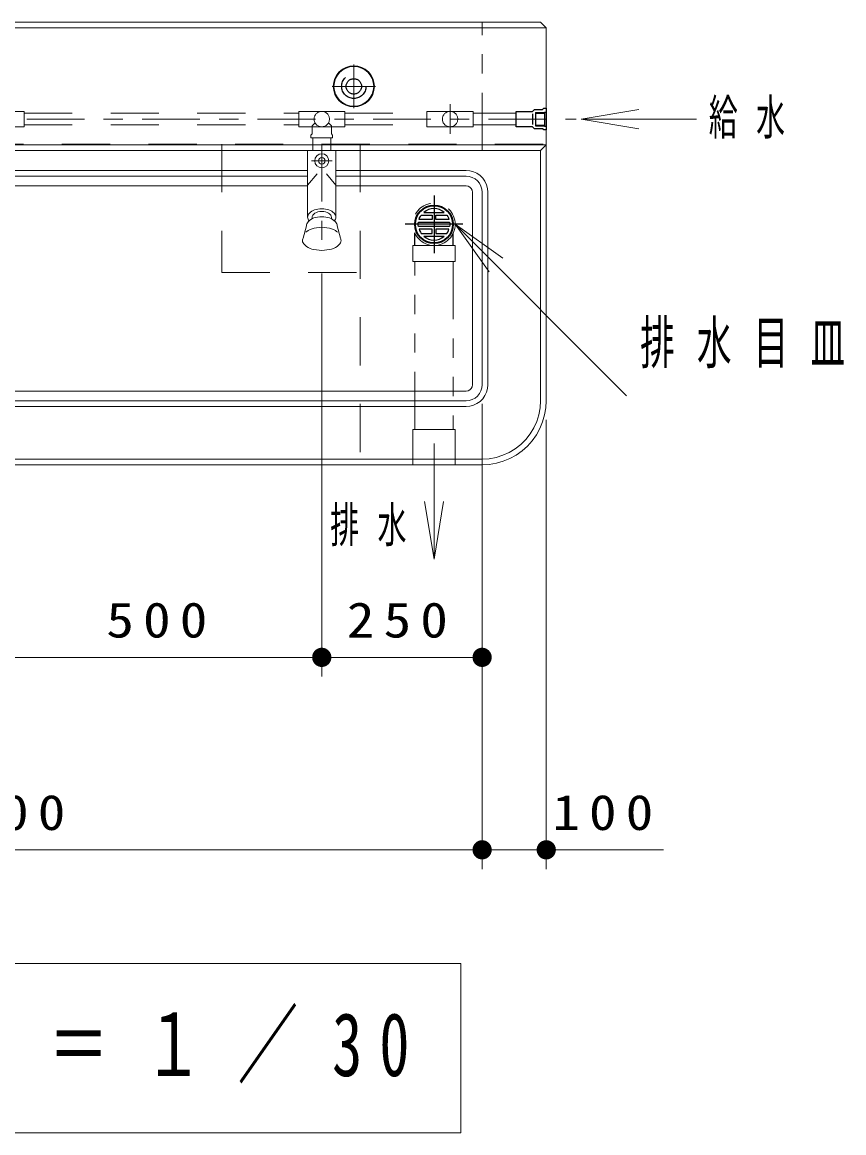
# Model space of a CAD drawing. Units: millimetres on the paper, scale 1:30. Extents: x -385 to 0, y 0 to 267.
# Drawn here: x -298.1 to -255.4, y 175.1 to 232.8 of the extents above; entities that cross this region are included whole.
import ezdxf

# ---------------------------------------------------------------- set-up
doc = ezdxf.new("R2010")
doc.units = ezdxf.units.MM
for name, pattern in [('USER1', [4.5, 2.5, -2]), ('USER2', [6, 3, -1, 1, -1]), ('USER3', [8, 3, -1, 1, -1, 1, -1]), ('USER4', [8, 5, -3])]:
    doc.linetypes.add(name, pattern=pattern)
doc.layers.add('LY_1', color=7, linetype='Continuous', lineweight=13)
doc.styles.add('ＭＳ ゴシック', font='')
doc.styles.get('ＭＳ ゴシック').set_extended_font_data('MS Gothic')

# ---------------------------------------------------------------- blocks, each defined once
blk = doc.blocks.new('open_arrow')
at = {"color": 0, "linetype": 'Continuous', "lineweight": -2}
blk.add_lwpolyline([(7.5, 1.25), (0, 0), (7.5, -1.25)], dxfattribs=at)
blk = doc.blocks.new('filled_dot')
at = {"color": 0, "linetype": 'Continuous', "lineweight": -2, "const_width": 1.25}
blk.add_lwpolyline([(-0.625, 0, 1), (0.625, 0, 1)], format="xyb", close=True, dxfattribs=at)

msp = doc.modelspace()

# ---------------------------------------------------------------- linework, layer by layer
at = {"layer": 'LY_1', "color": 253}
for p, q in [((-327.527, 232.542), (-270.861, 232.542)), ((-327.527, 226.476), (-270.861, 226.476)), ((-298.461, 225.142), (-283.261, 225.142)), ((-282.767, 224.962), (-283.261, 224.376)), ((-281.794, 224.376), (-282.287, 224.962))]:
    msp.add_line(p, q, dxfattribs=at)
at = {"layer": 'LY_1', "color": 253, "linetype": 'USER3'}
msp.add_line((-274.194, 226.176), (-274.194, 232.842), dxfattribs=at)
at = {"layer": 'LY_1', "color": 253, "linetype": 'USER2'}
for p, q in [((-280.861, 228.376), (-280.861, 230.642)), ((-281.994, 229.509), (-279.727, 229.509)), ((-282.527, 226.53), (-282.527, 220.783)), ((-283.061, 225.642), (-281.994, 225.642))]:
    msp.add_line(p, q, dxfattribs=at)
at = {"layer": 'LY_1', "color": 4, "linetype": 'USER2'}
msp.add_line((-275.861, 227.034), (-275.861, 228.584), dxfattribs=at)
at = {"layer": 'LY_1', "color": 4, "linetype": 'USER1'}
for p, q in [((-297.994, 228.109), (-283.727, 228.109)), ((-281.327, 228.109), (-277.061, 228.109)), ((-272.427, 228.109), (-274.661, 228.109)), ((-297.994, 227.509), (-283.727, 227.509)), ((-283.027, 227.459), (-282.875, 227.611)), ((-283.027, 227.042), (-283.027, 227.459)), ((-282.027, 227.459), (-282.179, 227.611)), ((-282.027, 227.042), (-282.027, 227.459)), ((-281.327, 227.509), (-277.061, 227.509)), ((-274.661, 227.509), (-272.427, 227.509)), ((-283.094, 226.976), (-283.027, 227.042)), ((-283.094, 226.842), (-283.094, 226.976)), ((-281.961, 226.842), (-283.094, 226.842)), ((-282.027, 227.042), (-281.961, 226.976)), ((-281.961, 226.976), (-281.961, 226.842))]:
    msp.add_line(p, q, dxfattribs=at)
at = {"layer": 'LY_1', "color": 4, "linetype": 'USER3', "lineweight": 25}
msp.add_line((-271.561, 227.531), (-271.561, 228.087), dxfattribs=at)
at = {"layer": 'LY_1', "color": 4, "linetype": 'USER4', "lineweight": 25}
for p, q in [((-271.427, 228.158), (-271.427, 227.46)), ((-271.427, 228.158), (-270.961, 228.158)), ((-271.427, 228.12), (-270.961, 228.12)), ((-270.961, 228.176), (-270.861, 228.176)), ((-270.961, 228.176), (-270.961, 227.442)), ((-271.427, 227.499), (-270.961, 227.499)), ((-271.427, 227.46), (-270.961, 227.46)), ((-270.961, 227.442), (-270.861, 227.442))]:
    msp.add_line(p, q, dxfattribs=at)
at = {"layer": 'LY_1'}
for p, q in [((-269.049, 227.809), (-263.049, 227.809)), ((-298.461, 224.842), (-283.261, 224.842)), ((-298.461, 224.342), (-283.261, 224.342)), ((-275.594, 222.342), (-266.687, 213.435)), ((-282.527, 219.783), (-282.527, 198.842)), ((-274.194, 213.009), (-274.194, 198.842)), ((-270.861, 212.176), (-270.861, 188.842)), ((-276.694, 204.946), (-276.694, 210.946)), ((-282.527, 199.842), (-299.194, 199.842)), ((-274.194, 199.842), (-282.527, 199.842)), ((-274.194, 198.842), (-274.194, 188.842)), ((-274.194, 189.842), (-324.194, 189.842)), ((-264.771, 189.842), (-274.194, 189.842)), ((-275.294, 183.94), (-323.094, 183.94)), ((-275.294, 175.14), (-275.294, 183.94)), ((-323.094, 175.14), (-275.294, 175.14))]:
    msp.add_line(p, q, dxfattribs=at)
at = {"layer": 'LY_1', "linetype": 'USER1'}
msp.add_line((-327.527, 226.509), (-270.861, 226.509), dxfattribs=at)
at = {"layer": 'LY_1', "color": 253, "linetype": 'USER1'}
msp.add_line((-280.527, 226.509), (-280.527, 209.842), dxfattribs=at)
at = {"layer": 'LY_1', "color": 3, "linetype": 'USER2', "lineweight": 25}
for p, q in [((-276.694, 223.842), (-276.694, 220.842)), ((-275.194, 222.342), (-278.194, 222.342))]:
    msp.add_line(p, q, dxfattribs=at)
at = {"layer": 'LY_1', "color": 3, "lineweight": 25}
for p, q in [((-277.227, 222.961), (-276.161, 222.961)), ((-277.227, 221.724), (-276.161, 221.724))]:
    msp.add_line(p, q, dxfattribs=at)
at = {"layer": 'LY_1', "color": 3, "linetype": 'USER4', "lineweight": 25}
for p, q in [((-277.694, 221.242), (-277.694, 221.884)), ((-275.694, 221.242), (-275.694, 221.884))]:
    msp.add_line(p, q, dxfattribs=at)
at = {"layer": 'LY_1'}
for points in [[(-327.527, 226.476), (-327.527, 232.542), (-327.227, 232.842), (-271.161, 232.842), (-270.861, 232.542), (-270.861, 226.476), (-271.161, 226.176), (-327.227, 226.176)], [(-283.261, 226.176), (-283.261, 222.709), (-283.255, 222.655), (-283.239, 222.602), (-283.212, 222.554), (-283.201, 222.538), (-283.189, 222.523), (-283.235, 222.476), (-283.275, 222.425), (-283.303, 222.372), (-283.321, 222.315), (-283.327, 222.256), (-283.492, 221.63), (-283.511, 221.587), (-283.523, 221.542), (-283.527, 221.496), (-283.52, 221.434), (-283.499, 221.376), (-283.466, 221.324), (-283.398, 221.251), (-283.32, 221.189), (-283.234, 221.138), (-283.137, 221.093), (-283.035, 221.058), (-282.931, 221.031), (-282.798, 221.008), (-282.663, 220.994), (-282.527, 220.989), (-282.392, 220.994), (-282.257, 221.008), (-282.123, 221.031), (-282.019, 221.058), (-281.918, 221.093), (-281.82, 221.138), (-281.735, 221.189), (-281.657, 221.251), (-281.589, 221.324), (-281.555, 221.376), (-281.534, 221.434), (-281.527, 221.496), (-281.531, 221.542), (-281.543, 221.587), (-281.562, 221.63), (-281.727, 222.256), (-281.733, 222.315), (-281.751, 222.372), (-281.78, 222.425), (-281.82, 222.476), (-281.865, 222.523), (-281.853, 222.538), (-281.842, 222.554), (-281.816, 222.602), (-281.799, 222.655), (-281.794, 222.709), (-281.794, 226.176)]]:
    msp.add_lwpolyline(points, close=True, dxfattribs=at)
at = {"layer": 'LY_1', "color": 4, "linetype": 'USER1'}
for points in [[(-299.194, 228.209), (-297.994, 228.209), (-297.994, 227.409), (-299.194, 227.409)], [(-282.527, 228.209), (-283.727, 228.209), (-283.727, 227.409), (-282.527, 227.409)], [(-282.527, 228.209), (-281.327, 228.209), (-281.327, 227.409), (-282.527, 227.409)], [(-275.861, 228.209), (-277.061, 228.209), (-277.061, 227.409), (-275.861, 227.409)], [(-275.861, 228.209), (-274.661, 228.209), (-274.661, 227.409), (-275.861, 227.409)]]:
    msp.add_lwpolyline(points, dxfattribs=at)
at = {"layer": 'LY_1', "color": 4, "lineweight": 25}
msp.add_lwpolyline([(-272.427, 228.209), (-271.577, 228.209), (-271.477, 228.309), (-271.061, 228.309), (-270.994, 228.376), (-270.861, 228.376), (-270.861, 227.242), (-270.994, 227.242), (-271.061, 227.309), (-271.477, 227.309), (-271.577, 227.409), (-272.427, 227.409)], close=True, dxfattribs=at)
at = {"layer": 'LY_1', "color": 4, "linetype": 'USER2'}
msp.add_lwpolyline([(-315.861, 226.176), (-315.861, 227.809), (-269.309, 227.809)], dxfattribs=at)
at = {"layer": 'LY_1', "color": 4, "linetype": 'USER1'}
msp.add_lwpolyline([(-282.061, 226.842), (-282.994, 226.842), (-282.994, 226.176), (-282.061, 226.176)], close=True, dxfattribs=at)
at = {"layer": 'LY_1'}
for points in [[(-270.861, 226.509), (-270.861, 213.176), (-270.881, 212.803), (-270.944, 212.434), (-271.048, 212.075), (-271.191, 211.73), (-271.371, 211.402), (-271.588, 211.097), (-271.837, 210.819), (-272.116, 210.57), (-272.42, 210.353), (-272.748, 210.173), (-273.093, 210.03), (-273.452, 209.926), (-273.821, 209.863), (-274.194, 209.842), (-324.194, 209.842)], [(-281.794, 224.842), (-275.027, 224.842), (-274.865, 224.826), (-274.708, 224.779), (-274.564, 224.702), (-274.438, 224.598), (-274.334, 224.472), (-274.257, 224.328), (-274.21, 224.172), (-274.194, 224.009), (-274.194, 214.009), (-274.21, 213.847), (-274.257, 213.69), (-274.334, 213.546), (-274.438, 213.42), (-274.564, 213.316), (-274.708, 213.239), (-274.865, 213.192), (-275.027, 213.176), (-323.361, 213.176)], [(-281.794, 224.342), (-275.027, 224.342), (-274.924, 224.326), (-274.831, 224.279), (-274.758, 224.205), (-274.71, 224.112), (-274.694, 224.009), (-274.694, 214.009), (-274.71, 213.906), (-274.758, 213.813), (-274.831, 213.739), (-274.924, 213.692), (-275.027, 213.676), (-323.361, 213.676)]]:
    msp.add_lwpolyline(points, dxfattribs=at)
at = {"layer": 'LY_1', "color": 253, "linetype": 'USER1'}
msp.add_lwpolyline([(-287.727, 226.509), (-287.727, 219.842), (-280.527, 219.842)], dxfattribs=at)
at = {"layer": 'LY_1', "color": 253}
for points in [[(-271.161, 226.176), (-271.161, 213.176), (-271.183, 212.81), (-271.249, 212.45), (-271.358, 212.1), (-271.508, 211.766), (-271.697, 211.453), (-271.923, 211.164), (-272.182, 210.905), (-272.471, 210.679), (-272.784, 210.49), (-273.118, 210.34), (-273.468, 210.231), (-273.828, 210.165), (-274.194, 210.142), (-324.194, 210.142)], [(-281.794, 222.709), (-281.794, 226.176), (-283.261, 226.176), (-283.261, 222.709)], [(-281.794, 225.142), (-275.027, 225.142), (-274.83, 225.125), (-274.64, 225.074), (-274.461, 224.991), (-274.299, 224.877), (-274.159, 224.738), (-274.046, 224.576), (-273.962, 224.397), (-273.911, 224.206), (-273.894, 224.009), (-273.894, 214.009), (-273.911, 213.812), (-273.962, 213.621), (-274.046, 213.442), (-274.159, 213.281), (-274.299, 213.141), (-274.461, 213.028), (-274.64, 212.944), (-274.83, 212.893), (-275.027, 212.876), (-323.361, 212.876)], [(-283.189, 222.523), (-283.201, 222.538), (-283.212, 222.554), (-283.239, 222.602), (-283.255, 222.655), (-283.261, 222.709), (-283.255, 222.764), (-283.239, 222.816), (-283.212, 222.864), (-283.164, 222.924), (-283.108, 222.976), (-283.046, 223.02), (-282.974, 223.059), (-282.899, 223.09), (-282.821, 223.113), (-282.724, 223.133), (-282.626, 223.145), (-282.527, 223.149), (-282.428, 223.145), (-282.33, 223.133), (-282.233, 223.113), (-282.156, 223.09), (-282.08, 223.059), (-282.009, 223.02), (-281.946, 222.976), (-281.89, 222.924), (-281.842, 222.864), (-281.816, 222.816), (-281.799, 222.764), (-281.794, 222.709), (-281.799, 222.655), (-281.816, 222.602), (-281.842, 222.554), (-281.853, 222.538), (-281.865, 222.523)], [(-283.027, 222.631), (-283.027, 222.709), (-283.023, 222.746), (-283.012, 222.782), (-282.994, 222.815), (-282.962, 222.856), (-282.924, 222.891), (-282.881, 222.921), (-282.806, 222.959), (-282.728, 222.985), (-282.628, 223.003), (-282.527, 223.009), (-282.426, 223.003), (-282.327, 222.985), (-282.248, 222.959), (-282.174, 222.921), (-282.131, 222.891), (-282.093, 222.856), (-282.06, 222.815), (-282.042, 222.782), (-282.031, 222.746), (-282.027, 222.709), (-282.027, 222.631)], [(-283.352, 221.926), (-283.295, 221.973), (-283.234, 222.013), (-283.136, 222.066), (-283.034, 222.108), (-282.928, 222.14), (-282.796, 222.167), (-282.662, 222.184), (-282.527, 222.189)], [(-282.527, 222.189), (-282.392, 222.184), (-282.259, 222.167), (-282.127, 222.14), (-282.02, 222.108), (-281.918, 222.066), (-281.82, 222.013), (-281.759, 221.973), (-281.702, 221.926)]]:
    msp.add_lwpolyline(points, dxfattribs=at)
msp.add_lwpolyline([(-282.527, 220.989), (-282.663, 220.994), (-282.798, 221.008), (-282.931, 221.031), (-283.035, 221.058), (-283.137, 221.093), (-283.234, 221.138), (-283.32, 221.189), (-283.398, 221.251), (-283.466, 221.324), (-283.499, 221.376), (-283.52, 221.434), (-283.527, 221.496), (-283.523, 221.542), (-283.511, 221.587), (-283.492, 221.63), (-283.327, 222.256), (-283.321, 222.315), (-283.303, 222.372), (-283.275, 222.425), (-283.222, 222.49), (-283.161, 222.547), (-283.093, 222.595), (-283.015, 222.637), (-282.933, 222.671), (-282.848, 222.697), (-282.742, 222.718), (-282.635, 222.731), (-282.527, 222.736), (-282.419, 222.731), (-282.312, 222.718), (-282.207, 222.697), (-282.122, 222.671), (-282.04, 222.637), (-281.962, 222.595), (-281.893, 222.547), (-281.832, 222.49), (-281.78, 222.425), (-281.751, 222.372), (-281.733, 222.315), (-281.727, 222.256), (-281.562, 221.63), (-281.543, 221.587), (-281.531, 221.542), (-281.527, 221.496), (-281.534, 221.434), (-281.555, 221.376), (-281.589, 221.324), (-281.657, 221.251), (-281.735, 221.189), (-281.82, 221.138), (-281.918, 221.093), (-282.019, 221.058), (-282.123, 221.031), (-282.257, 221.008), (-282.392, 220.994)], close=True, dxfattribs=at)
at = {"layer": 'LY_1', "color": 3, "lineweight": 25}
for points in [[(-276.785, 222.598), (-277.47, 222.598), (-277.441, 222.673), (-277.404, 222.745), (-277.361, 222.813), (-276.785, 222.813)], [(-275.918, 222.598), (-276.603, 222.598), (-276.603, 222.813), (-276.026, 222.813), (-275.983, 222.745), (-275.947, 222.673)], [(-277.503, 222.45), (-275.884, 222.45), (-275.878, 222.378), (-275.878, 222.307), (-275.884, 222.235), (-277.503, 222.235), (-277.51, 222.307), (-277.51, 222.378)], [(-276.785, 222.087), (-277.47, 222.087), (-277.441, 222.012), (-277.404, 221.94), (-277.361, 221.872), (-276.785, 221.872)], [(-275.918, 222.087), (-276.603, 222.087), (-276.603, 221.872), (-276.026, 221.872), (-275.983, 221.94), (-275.947, 222.012)]]:
    msp.add_lwpolyline(points, close=True, dxfattribs=at)
at = {"layer": 'LY_1', "color": 3, "linetype": 'USER3'}
for points in [[(-277.794, 221.242), (-277.794, 220.409), (-275.594, 220.409), (-275.594, 221.242)], [(-277.794, 211.676), (-275.594, 211.676), (-275.594, 209.842), (-277.794, 209.842)]]:
    msp.add_lwpolyline(points, close=True, dxfattribs=at)
msp.add_lwpolyline([(-275.694, 220.409), (-275.694, 211.676), (-277.694, 211.676), (-277.694, 220.409)], dxfattribs=at)
at = {"layer": 'LY_1', "color": 253}
for centre, radius in [((-280.861, 229.509), 1.067), ((-280.861, 229.509), 1.033), ((-282.527, 225.642), 0.367), ((-282.527, 225.642), 0.167)]:
    msp.add_circle(centre, radius, dxfattribs=at)
at = {"layer": 'LY_1', "color": 253, "linetype": 'USER1', "lineweight": 25}
for radius in [0.633, 0.4]:
    msp.add_circle((-280.861, 229.509), radius, dxfattribs=at)
at = {"layer": 'LY_1', "color": 4, "linetype": 'USER1'}
for centre in [(-282.527, 227.809), (-275.86, 227.809)]:
    msp.add_circle(centre, 0.4, dxfattribs=at)
at = {"layer": 'LY_1', "color": 3, "linetype": 'USER3'}
msp.add_circle((-276.694, 222.342), 1.1, dxfattribs=at)
at = {"layer": 'LY_1', "color": 110, "lineweight": 25}
msp.add_circle((-276.694, 222.342), 1, dxfattribs=at)
at = {"layer": 'LY_1', "color": 3, "lineweight": 25}
msp.add_circle((-276.694, 222.342), 0.967, dxfattribs=at)
for start, end in [(49.23285, 130.76715), (229.23285, 310.76715)]:
    msp.add_arc((-276.694, 222.342), 0.817, start, end, dxfattribs=at)

# ---------------------------------------------------------------- block references
at = {"layer": 'LY_1', "xscale": 0.4, "yscale": 0.4}
for name, p in [('open_arrow', (-269.049, 227.809)), ('filled_dot', (-282.527, 199.842)), ('filled_dot', (-274.194, 189.842))]:
    msp.add_blockref(name, p, dxfattribs=at)
for name, p, rotation in [('open_arrow', (-275.594, 222.342), 315), ('open_arrow', (-276.694, 204.946), 90), ('filled_dot', (-282.527, 199.842), 180), ('filled_dot', (-274.194, 199.842), 180), ('filled_dot', (-274.194, 189.842), 180), ('filled_dot', (-270.861, 189.842), 180)]:
    msp.add_blockref(name, p, dxfattribs=dict(at, rotation=rotation))

# ---------------------------------------------------------------- texts
at = {"layer": 'LY_1', "style": 'ＭＳ ゴシック'}
for s, insert, char_height, attachment_point in [('\\T1.64;\\W0.6;給水', (-262.415, 227.809), 1.833, 4), ('\\T1.64;\\W0.6;排水目皿', (-265.985, 216.085), 2.199, 4), ('\\T1.64;\\W0.6;排水', (-282.088, 206.634), 1.833, 4), ('\\T1.33;\\W1.15;500', (-290.861, 200.842), 1.833, 8), ('\\T1.33;\\W1.15;250', (-278.361, 200.842), 1.833, 8), ('\\T1.33;\\W1.15;1500', (-299.194, 190.842), 1.833, 8), ('\\T1.33;\\W1.15;100', (-267.688, 190.842), 1.833, 8), ('\\T1.56;\\W0.7;平面図\u3000Ｓ＝１／30', (-299.194, 179.54), 3.299, 5)]:
    msp.add_mtext(s, dxfattribs=dict(at, insert=insert, char_height=char_height, attachment_point=attachment_point))

doc.saveas('drawing.dxf')
